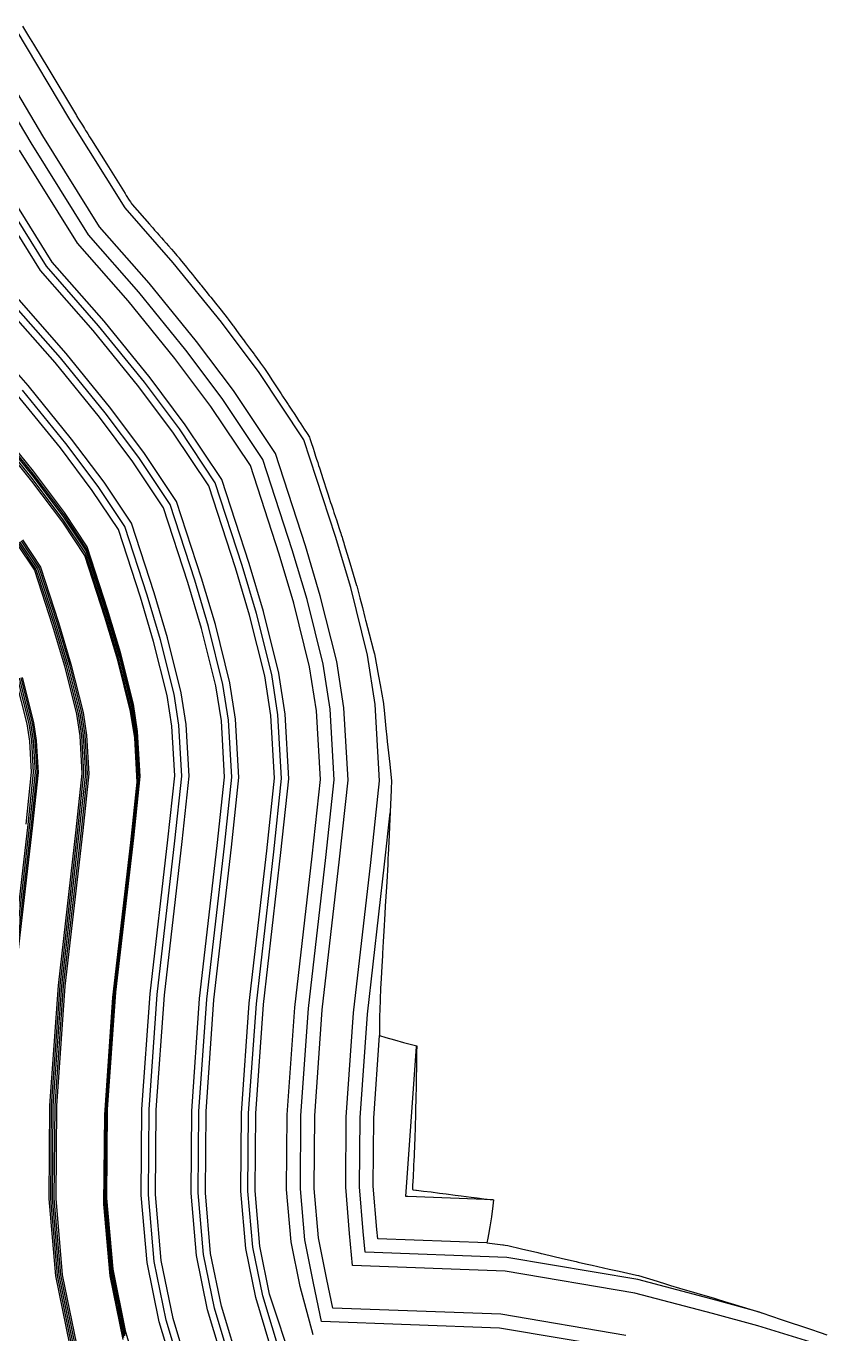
# Model space of a CAD drawing. Extents: x 310187 to 312228, y 6607198 to 6609795.
# Drawn here: x 311870.2 to 312073.7, y 6608687.3 to 6609019.7 of the extents above; entities that cross this region are included whole.
import ezdxf

# ---------------------------------------------------------------- set-up
doc = ezdxf.new("R2010")
doc.units = 0

msp = doc.modelspace()

# ---------------------------------------------------------------- linework, layer by layer
at = {"layer": 'CASTLEHILL', "color": 7}
msp.add_polyline3d([(311869.271, 6609019.739, 422.587), (311870.285, 6609018.06, 422.603), (311870.537, 6609017.64, 422.605), (311870.782, 6609017.232, 422.607), (311872.013, 6609015.198, 422.63), (311872.285, 6609014.743, 422.632), (311875.674, 6609009.109, 422.671), (311882.938, 6608997.035, 422.756), (311883.087, 6608996.798, 422.757), (311883.53, 6608996.088, 422.758), (311883.995, 6608995.344, 422.759), (311884.501, 6608994.533, 422.76), (311884.981, 6608993.766, 422.761), (311885.303, 6608993.25, 422.762), (311885.558, 6608992.841, 422.763), (311885.844, 6608992.384, 422.763), (311886.321, 6608991.617, 422.762), (311886.795, 6608990.858, 422.763), (311890.651, 6608984.694, 422.779), (311894.887, 6608977.92, 422.797), (311895.331, 6608977.209, 422.798), (311895.639, 6608976.716, 422.798), (311896.393, 6608975.517, 422.807), (311896.681, 6608975.055, 422.807), (311896.892, 6608974.717, 422.807), (311897.15, 6608974.423, 422.807), (311901.545, 6608969.382, 422.776), (311902.191, 6608968.637, 422.767), (311902.35, 6608968.454, 422.765), (311902.834, 6608967.895, 422.759), (311903.437, 6608967.214, 422.764), (311903.898, 6608966.692, 422.767), (311904.584, 6608965.9, 422.758), (311905.065, 6608965.354, 422.76), (311905.755, 6608964.56, 422.753), (311906.366, 6608963.866, 422.755), (311907.085, 6608963.039, 422.748), (311907.691, 6608962.351, 422.749), (311908.49, 6608961.432, 422.742), (311909.028, 6608960.82, 422.743), (311909.041, 6608960.805, 422.743), (311909.698, 6608959.989, 422.737), (311910.178, 6608959.4, 422.738), (311910.908, 6608958.493, 422.731), (311911.447, 6608957.831, 422.732), (311911.936, 6608957.223, 422.727), (311912.449, 6608956.593, 422.729), (311912.949, 6608955.971, 422.723), (311913.676, 6608955.066, 422.714), (311914.379, 6608954.19, 422.705), (311914.637, 6608953.872, 422.705), (311914.808, 6608953.662, 422.705), (311915.816, 6608952.404, 422.69), (311916.697, 6608951.304, 422.677), (311917.083, 6608950.827, 422.676), (311918.298, 6608949.309, 422.656), (311919.375, 6608947.961, 422.637), (311919.74, 6608947.51, 422.635), (311921.248, 6608945.621, 422.606), (311921.248, 6608945.62, 422.606), (311921.505, 6608945.276, 422.605), (311922.681, 6608943.68, 422.581), (311922.836, 6608943.472, 422.58), (311924.272, 6608941.524, 422.551), (311925.337, 6608940.08, 422.53), (311925.403, 6608939.991, 422.529), (311925.958, 6608939.238, 422.519), (311926.425, 6608938.605, 422.51), (311926.457, 6608938.562, 422.509), (311926.947, 6608937.898, 422.5), (311928.107, 6608936.322, 422.476), (311928.193, 6608936.205, 422.474), (311929.562, 6608934.347, 422.446), (311929.733, 6608934.116, 422.443), (311930.783, 6608932.691, 422.421), (311931.407, 6608931.739, 422.408), (311931.746, 6608931.223, 422.402), (311932.822, 6608929.581, 422.38), (311933.144, 6608929.09, 422.374), (311934.468, 6608927.068, 422.345), (311934.991, 6608926.271, 422.336), (311935.37, 6608925.693, 422.328), (311936.288, 6608924.29, 422.308), (311936.763, 6608923.568, 422.299), (311936.87, 6608923.402, 422.297), (311937.704, 6608922.127, 422.277), (311938.272, 6608921.263, 422.268), (311938.846, 6608920.384, 422.252), (311939.413, 6608919.523, 422.245), (311939.997, 6608918.625, 422.228), (311940.85, 6608917.333, 422.218), (311941.617, 6608916.156, 422.196), (311942.183, 6608915.3, 422.192), (311942.305, 6608914.927, 422.192), (311942.637, 6608913.876, 422.179), (311943.089, 6608912.491, 422.181), (311943.371, 6608911.6, 422.171), (311943.756, 6608910.426, 422.175), (311943.998, 6608909.662, 422.167), (311944.282, 6608908.798, 422.17), (311944.508, 6608908.087, 422.163), (311944.714, 6608907.441, 422.158), (311945.679, 6608904.464, 422.155), (311946.606, 6608901.607, 422.153), (311946.946, 6608900.573, 422.157), (311947.134, 6608900.001, 422.16), (311947.566, 6608898.683, 422.165), (311947.758, 6608898.1, 422.168), (311948.191, 6608896.782, 422.174), (311948.407, 6608896.126, 422.178), (311948.791, 6608894.956, 422.183), (311949.03, 6608894.227, 422.186), (311949.388, 6608893.138, 422.191), (311949.735, 6608892.085, 422.196), (311949.986, 6608891.317, 422.199), (311950.132, 6608890.873, 422.201), (311950.265, 6608890.469, 422.203), (311950.464, 6608889.808, 422.207), (311950.576, 6608889.434, 422.208), (311950.893, 6608888.385, 422.214), (311951.023, 6608887.949, 422.215), (311952.422, 6608883.332, 422.25), (311954.175, 6608877.544, 422.293), (311954.207, 6608877.441, 422.294), (311954.713, 6608875.481, 422.316), (311954.982, 6608874.433, 422.325), (311955.617, 6608871.975, 422.354), (311956.267, 6608869.465, 422.384), (311956.45, 6608868.753, 422.391), (311956.51, 6608868.522, 422.394), (311957.357, 6608865.257, 422.436), (311958.461, 6608861.027, 422.5), (311958.527, 6608860.764, 422.5), (311958.54, 6608860.713, 422.5), (311958.676, 6608860.22, 422.519), (311959.707, 6608854.556, 422.731), (311960.112, 6608852.331, 422.815), (311960.984, 6608847.546, 422.994), (311960.996, 6608847.395, 423), (311961.149, 6608845.869, 423.093), (311961.608, 6608841.228, 423.368), (311961.829, 6608838.993, 423.5), (311961.945, 6608837.926, 423.579), (311962.572, 6608832.148, 424), (311963.061, 6608827.813, 424.343), (311962.968, 6608825.975, 424.49), (311962.961, 6608825.846, 424.5), (311962.951, 6608825.622, 424.519), (311962.677, 6608819.91, 425), (311962.512, 6608816.375, 425.303), (311962.405, 6608814.079, 425.5), (311962.17, 6608809.077, 425.928), (311962.131, 6608808.241, 426), (311962.082, 6608807.215, 426.086), (311962.056, 6608806.671, 426.132), (311961.81, 6608802.272, 426.5), (311961.733, 6608800.93, 426.609), (311961.453, 6608796.093, 427), (311961.335, 6608794.11, 427.156), (311961.075, 6608789.728, 427.5), (311960.921, 6608787.114, 427.708), (311960.741, 6608784.04, 427.953), (311960.707, 6608783.457, 428), (311960.564, 6608780.78, 428.233), (311960.393, 6608777.651, 428.5), (311960.274, 6608775.095, 428.747), (311960.144, 6608772.415, 429), (311960.029, 6608769.55, 429.304), (311959.978, 6608768.334, 429.43), (311959.979, 6608767.649, 429.5), (311960.005, 6608764.49, 429.855), (311960.013, 6608763.165, 430), (311960.015, 6608763.165, 430), (311961.548, 6608762.706, 430), (311963.78, 6608762.106, 430), (311966.108, 6608761.43, 430), (311968.117, 6608760.914, 430), (311969.435, 6608760.553, 430), (311969.413, 6608758.882, 430.165), (311969.351, 6608755.26, 430.5), (311969.348, 6608754.996, 430.527), (311969.344, 6608754.75, 430.55), (311969.318, 6608752.806, 430.741), (311969.271, 6608750.561, 430.935), (311969.265, 6608750.246, 430.964), (311969.255, 6608749.804, 431), (311969.222, 6608747.789, 431.188), (311969.184, 6608746.216, 431.315), (311969.163, 6608745.28, 431.393), (311969.126, 6608743.883, 431.5), (311969.105, 6608742.9, 431.584), (311969.099, 6608742.631, 431.607), (311969.091, 6608742.312, 431.632), (311969.051, 6608740.773, 431.753), (311969.03, 6608740.065, 431.802), (311969.016, 6608739.546, 431.842), (311968.95, 6608737.529, 431.977), (311968.949, 6608737.471, 431.981), (311968.947, 6608737.426, 431.983), (311968.937, 6608737.15, 432), (311968.872, 6608735.2, 432.127), (311968.854, 6608734.715, 432.157), (311968.808, 6608733.454, 432.232), (311968.764, 6608732.366, 432.29), (311968.733, 6608731.611, 432.329), (311968.661, 6608730.018, 432.403), (311968.646, 6608729.683, 432.419), (311968.634, 6608729.434, 432.428), (311968.542, 6608727.582, 432.5), (311968.528, 6608727.29, 432.511), (311968.525, 6608727.228, 432.514), (311968.406, 6608725.053, 432.579), (311968.386, 6608724.686, 432.589), (311968.345, 6608723.999, 432.604), (311968.574, 6608723.97, 432.575), (311969.173, 6608723.895, 432.5), (311969.347, 6608723.873, 432.478), (311971.173, 6608723.644, 432.247), (311973.068, 6608723.4, 432), (311975.226, 6608723.126, 431.723), (311976.896, 6608722.908, 431.5), (311979.21, 6608722.614, 431.204), (311980.756, 6608722.414, 431), (311983.235, 6608722.107, 430.694), (311984.764, 6608721.915, 430.5), (311986.517, 6608721.702, 430.29), (311988.987, 6608721.408, 430), (311988.816, 6608719.9, 430), (311988.418, 6608717.118, 430), (311988.006, 6608714.536, 430), (311987.656, 6608712.613, 430), (311987.489, 6608711.7, 430), (311987.242, 6608710.465, 430), (311991.325, 6608709.977, 429.521), (311991.505, 6608709.956, 429.5), (311991.904, 6608709.912, 429.458), (311992.625, 6608709.831, 429.38), (311996.066, 6608708.978, 429), (312000.216, 6608707.981, 428.585), (312001.058, 6608707.778, 428.5), (312001.565, 6608707.659, 428.453), (312006.506, 6608706.501, 428), (312009.931, 6608705.712, 427.705), (312010.431, 6608705.596, 427.662), (312012.302, 6608705.165, 427.5), (312014.013, 6608704.775, 427.359), (312018.382, 6608703.781, 427), (312020.843, 6608703.24, 426.824), (312025.288, 6608702.257, 426.5), (312025.829, 6608702.144, 426.469), (312030.576, 6608700.697, 426.195), (312032.921, 6608699.982, 426.059), (312033.944, 6608699.67, 426), (312036.253, 6608698.989, 425.897), (312044.997, 6608696.402, 425.5), (312045.568, 6608696.235, 425.476), (312047.672, 6608695.591, 425.388), (312050.164, 6608694.828, 425.284), (312056.899, 6608692.765, 425), (312057.087, 6608692.708, 424.993), (312057.115, 6608692.699, 424.991), (312062.065, 6608691.029, 424.795), (312069.485, 6608688.526, 424.5), (312071.994, 6608687.688, 424.412), (312073.657, 6608687.133, 424.353)], dxfattribs=at)
at = {"layer": 'CASTLEHILL', "color": 4}
for points in [[(312072.615, 6608684.264, 420), (312056.108, 6608689.352, 420), (312044.571, 6608692.532, 420), (312024.873, 6608697.711, 420), (311991.952, 6608703.283, 420), (311953.096, 6608704.726, 420), (311952.397, 6608712.879, 420), (311951.391, 6608724.614, 420), (311951.526, 6608742.426, 420), (311953.402, 6608768.944, 420), (311957.789, 6608807.144, 420), (311960.011, 6608827.889, 420), (311958.896, 6608847.324, 420), (311956.946, 6608859.87, 420), (311952.657, 6608877.017, 420), (311948.792, 6608890.01, 420), (311940.789, 6608914.625, 420), (311929.398, 6608931.712, 420), (311919.809, 6608944.498, 420), (311907.573, 6608959.566, 420), (311895.309, 6608973.541, 420), (311881.291, 6608996.031, 420), (311867.656, 6609018.911, 420)], [(311943.123, 6608687.082, 410), (311939.824, 6608699.403, 410), (311937.523, 6608710.739, 410), (311936.384, 6608724.029, 410), (311936.528, 6608743.013, 410), (311938.46, 6608770.329, 410), (311942.878, 6608808.799, 410), (311944.963, 6608828.261, 410), (311943.96, 6608845.738, 410), (311942.226, 6608856.891, 410), (311938.183, 6608873.056, 410), (311934.466, 6608885.552, 410), (311927.161, 6608908.022, 410), (311917.147, 6608923.043, 410), (311907.98, 6608935.266, 410), (311896.108, 6608949.886, 410), (311883.226, 6608964.567, 410), (311868.48, 6608988.222, 410)], [(311933.337, 6608680.632, 400), (311928.525, 6608696.556, 400), (311925.983, 6608709.079, 400), (311924.74, 6608723.576, 400), (311924.892, 6608743.468, 400), (311926.867, 6608771.405, 400), (311931.309, 6608810.083, 400), (311933.288, 6608828.549, 400), (311932.372, 6608844.508, 400), (311930.806, 6608854.58, 400), (311926.954, 6608869.983, 400), (311923.352, 6608882.092, 400), (311916.587, 6608902.899, 400), (311907.641, 6608916.318, 400), (311898.803, 6608928.102, 400), (311887.213, 6608942.376, 400), (311873.85, 6608957.603, 400), (311858.541, 6608982.164, 400)], [(311921.356, 6608676.587, 390), (311916.255, 6608693.464, 390), (311913.452, 6608707.276, 390), (311912.096, 6608723.083, 390), (311912.255, 6608743.963, 390), (311914.279, 6608772.572, 390), (311918.747, 6608811.477, 390), (311920.609, 6608828.863, 390), (311919.788, 6608843.172, 390), (311918.405, 6608852.071, 390), (311914.759, 6608866.646, 390), (311911.282, 6608878.336, 390), (311905.105, 6608897.336, 390), (311897.319, 6608909.015, 390), (311888.837, 6608920.324, 390), (311877.553, 6608934.221, 390), (311863.669, 6608950.042, 390)], [(311909.374, 6608672.542, 380), (311903.985, 6608690.372, 380), (311900.92, 6608705.473, 380), (311899.452, 6608722.59, 380), (311899.619, 6608744.457, 380), (311901.69, 6608773.739, 380), (311906.184, 6608812.872, 380), (311907.931, 6608829.176, 380), (311907.204, 6608841.836, 380), (311906.003, 6608849.562, 380), (311902.565, 6608863.309, 380), (311899.212, 6608874.579, 380), (311893.623, 6608891.773, 380), (311886.997, 6608901.712, 380), (311878.872, 6608912.545, 380), (311867.893, 6608926.066, 380)], [(311894.819, 6608685.885, 360), (311891.531, 6608702.083, 360), (311889.968, 6608720.314, 360), (311890.141, 6608743.021, 360), (311892.252, 6608772.875, 360), (311896.768, 6608812.201, 360), (311898.416, 6608827.586, 360), (311897.771, 6608838.843, 360), (311896.725, 6608845.571, 360), (311893.462, 6608858.614, 360), (311890.216, 6608869.528, 360), (311885.126, 6608885.185, 360), (311879.487, 6608893.644, 360), (311871.665, 6608904.073, 360), (311860.946, 6608917.273, 360)], [(311867.806, 6608888.134, 340), (311872.275, 6608881.43, 340), (311876.773, 6608867.595, 340), (311879.893, 6608857.105, 340), (311882.947, 6608844.896, 340), (311883.809, 6608839.353, 340), (311884.359, 6608829.758, 340), (311882.828, 6608815.464, 340), (311878.285, 6608775.91, 340), (311876.126, 6608745.377, 340), (311875.945, 6608721.673, 340), (311877.622, 6608702.121, 340), (311881.173, 6608684.623, 340)], [(311870.156, 6608816.87, 320), (311871.57, 6608830.074, 320), (311871.115, 6608838.005, 320), (311870.437, 6608842.365, 320), (311867.593, 6608853.739, 320)], [(311988.864, 6608721.412, 430), (311967.164, 6608722.218, 430), (311966.652, 6608722.237, 430), (311969.423, 6608760.385, 430)]]:
    msp.add_polyline3d(points, dxfattribs=at)
at = {"layer": 'CASTLEHILL', "color": 23}
for points in [[(312021.814, 6608683.522, 415), (311990.467, 6608688.827, 415), (311945.203, 6608690.508, 415), (311943.223, 6608700.26, 415), (311940.994, 6608711.238, 415), (311939.886, 6608724.166, 415), (311940.028, 6608742.876, 415), (311941.947, 6608770.006, 415), (311946.358, 6608808.413, 415), (311948.475, 6608828.174, 415), (311947.446, 6608846.108, 415), (311945.662, 6608857.586, 415), (311941.561, 6608873.98, 415), (311937.81, 6608886.592, 415), (311930.341, 6608909.563, 415), (311920.006, 6608925.066, 415), (311910.741, 6608937.42, 415), (311898.784, 6608952.145, 415), (311886.045, 6608966.661, 415), (311871.47, 6608990.044, 415), (311857.4, 6609013.655, 415)], [(311935.063, 6608681.214, 405), (311930.292, 6608697.001, 405), (311927.788, 6608709.338, 405), (311926.561, 6608723.647, 405), (311926.711, 6608743.397, 405), (311928.68, 6608771.236, 405), (311933.118, 6608809.882, 405), (311935.113, 6608828.504, 405), (311934.184, 6608844.7, 405), (311932.592, 6608854.942, 405), (311928.71, 6608870.463, 405), (311925.089, 6608882.633, 405), (311918.24, 6608903.7, 405), (311909.128, 6608917.37, 405), (311900.238, 6608929.222, 405), (311888.603, 6608943.55, 405), (311875.316, 6608958.692, 405), (311860.095, 6608983.111, 405)], [(311923.081, 6608677.169, 395), (311918.022, 6608693.909, 395), (311915.256, 6608707.535, 395), (311913.917, 6608723.154, 395), (311914.075, 6608743.892, 395), (311916.091, 6608772.404, 395), (311920.555, 6608811.277, 395), (311922.434, 6608828.817, 395), (311921.6, 6608843.364, 395), (311920.19, 6608852.432, 395), (311916.515, 6608867.127, 395), (311913.02, 6608878.877, 395), (311906.758, 6608898.137, 395), (311898.805, 6608910.066, 395), (311890.272, 6608921.444, 395), (311878.944, 6608935.395, 395), (311865.135, 6608951.13, 395)], [(311911.099, 6608673.124, 385), (311905.752, 6608690.817, 385), (311902.725, 6608705.732, 385), (311901.273, 6608722.661, 385), (311901.438, 6608744.386, 385), (311903.502, 6608773.571, 385), (311907.993, 6608812.671, 385), (311909.756, 6608829.131, 385), (311909.016, 6608842.029, 385), (311907.789, 6608849.923, 385), (311904.321, 6608863.79, 385), (311900.95, 6608875.12, 385), (311895.276, 6608892.574, 385), (311888.483, 6608902.763, 385), (311880.307, 6608913.665, 385), (311869.284, 6608927.24, 385)], [(311894.976, 6608686.383, 365), (311891.697, 6608702.536, 365), (311890.138, 6608720.722, 365), (311890.311, 6608743.395, 365), (311892.42, 6608773.226, 365), (311896.935, 6608812.543, 365), (311898.588, 6608827.965, 365), (311897.938, 6608839.28, 365), (311896.886, 6608846.048, 365), (311893.617, 6608859.12, 365), (311890.366, 6608870.048, 365), (311885.255, 6608885.768, 365), (311879.576, 6608894.287, 365), (311871.742, 6608904.733, 365), (311861.013, 6608917.946, 365)], [(311861.102, 6608918.578, 370), (311871.841, 6608905.352, 370), (311879.688, 6608894.89, 370), (311885.407, 6608886.311, 370), (311890.538, 6608870.529, 370), (311893.793, 6608859.586, 370), (311897.07, 6608846.485, 370), (311898.128, 6608839.677, 370), (311898.781, 6608828.305, 370), (311897.125, 6608812.845, 370), (311892.61, 6608773.535, 370), (311890.502, 6608743.728, 370), (311890.33, 6608721.089, 370), (311891.885, 6608702.948, 370), (311895.155, 6608686.84, 370)], [(311895.338, 6608687.3, 375), (311892.078, 6608703.364, 375), (311890.526, 6608721.459, 375), (311890.698, 6608744.064, 375), (311892.805, 6608773.848, 375), (311897.318, 6608813.15, 375), (311898.978, 6608828.647, 375), (311898.322, 6608840.076, 375), (311897.258, 6608846.926, 375), (311893.974, 6608860.055, 375), (311890.714, 6608871.012, 375), (311885.563, 6608886.857, 375), (311879.804, 6608895.496, 375), (311871.945, 6608905.975, 375), (311861.194, 6608919.214, 375)], [(311868.163, 6608888.387, 345), (311872.672, 6608881.623, 345), (311877.19, 6608867.725, 345), (311880.315, 6608857.22, 345), (311883.376, 6608844.983, 345), (311884.244, 6608839.399, 345), (311884.798, 6608829.748, 345), (311883.262, 6608815.416, 345), (311878.721, 6608775.869, 345), (311876.563, 6608745.36, 345), (311876.383, 6608721.69, 345), (311878.056, 6608702.183, 345), (311881.598, 6608684.73, 345)], [(311868.52, 6608888.639, 350), (311873.07, 6608881.815, 350), (311877.608, 6608867.855, 350), (311880.737, 6608857.336, 350), (311883.805, 6608845.07, 350), (311884.68, 6608839.445, 350), (311885.237, 6608829.737, 350), (311883.697, 6608815.367, 350), (311879.157, 6608775.829, 350), (311877.001, 6608745.342, 350), (311876.82, 6608721.708, 350), (311878.489, 6608702.245, 350), (311882.023, 6608684.837, 350)], [(311868.878, 6608888.892, 355), (311873.467, 6608882.008, 355), (311878.026, 6608867.985, 355), (311881.159, 6608857.451, 355), (311884.234, 6608845.157, 355), (311885.115, 6608839.491, 355), (311885.675, 6608829.726, 355), (311884.132, 6608815.319, 355), (311879.592, 6608775.789, 355), (311877.438, 6608745.325, 355), (311877.258, 6608721.725, 355), (311878.923, 6608702.308, 355), (311882.447, 6608684.944, 355)], [(311868.015, 6608853.854, 325), (311870.867, 6608842.452, 325), (311871.551, 6608838.051, 325), (311872.009, 6608830.064, 325), (311870.59, 6608816.822, 325), (311866.023, 6608777.047, 325)], [(311868.437, 6608853.97, 330), (311871.296, 6608842.539, 330), (311871.986, 6608838.098, 330), (311872.448, 6608830.053, 330), (311871.025, 6608816.774, 330), (311866.458, 6608777.007, 330)], [(311868.859, 6608854.085, 335), (311871.725, 6608842.626, 335), (311872.422, 6608838.144, 335), (311872.886, 6608830.042, 335), (311871.46, 6608816.726, 335), (311866.894, 6608776.966, 335)], [(312056.55, 6608692.862, 425), (312045.481, 6608695.913, 425), (312025.612, 6608701.137, 425), (311992.311, 6608706.773, 425), (311956.32, 6608708.11, 425), (311955.868, 6608713.378, 425), (311954.893, 6608724.751, 425), (311955.026, 6608742.289, 425), (311956.889, 6608768.62, 425), (311961.268, 6608806.758, 425), (311962.659, 6608819.74, 425)]]:
    msp.add_polyline3d(points, dxfattribs=at)
at = {"layer": 'CASTLEHILL', "color": 3}
for points in [[(312022.553, 6608686.947, 420), (311990.826, 6608692.317, 420), (311948.085, 6608693.905, 420), (311946.621, 6608701.116, 420), (311944.465, 6608711.738, 420), (311943.388, 6608724.302, 420), (311943.528, 6608742.739, 420), (311945.434, 6608769.683, 420), (311949.837, 6608808.027, 420), (311951.986, 6608828.087, 420), (311950.931, 6608846.478, 420), (311949.097, 6608858.281, 420), (311944.939, 6608874.905, 420), (311941.153, 6608887.633, 420), (311933.522, 6608911.104, 420), (311922.865, 6608927.089, 420), (311913.501, 6608939.575, 420), (311901.46, 6608954.404, 420), (311888.865, 6608968.756, 420), (311874.459, 6608991.867, 420), (311860.522, 6609015.255, 420)], [(311938.041, 6608679.265, 410), (311932.058, 6608697.446, 410), (311929.592, 6608709.598, 410), (311928.381, 6608723.717, 410), (311928.53, 6608743.326, 410), (311930.492, 6608771.068, 410), (311934.927, 6608809.682, 410), (311936.938, 6608828.459, 410), (311935.996, 6608844.893, 410), (311934.377, 6608855.303, 410), (311930.465, 6608870.944, 410), (311926.827, 6608883.174, 410), (311919.894, 6608904.501, 410), (311910.614, 6608918.421, 410), (311901.673, 6608930.342, 410), (311889.994, 6608944.725, 410), (311876.782, 6608959.781, 410), (311861.649, 6608984.058, 410)], [(311924.806, 6608677.752, 400), (311919.788, 6608694.354, 400), (311917.06, 6608707.795, 400), (311915.737, 6608723.225, 400), (311915.894, 6608743.821, 400), (311917.904, 6608772.236, 400), (311922.364, 6608811.076, 400), (311924.26, 6608828.772, 400), (311923.412, 6608843.557, 400), (311921.976, 6608852.794, 400), (311918.271, 6608867.607, 400), (311914.758, 6608879.418, 400), (311908.411, 6608898.938, 400), (311900.291, 6608911.118, 400), (311891.707, 6608922.564, 400), (311880.334, 6608936.569, 400), (311866.601, 6608952.219, 400)], [(311912.824, 6608673.706, 390), (311907.519, 6608691.262, 390), (311904.529, 6608705.992, 390), (311903.093, 6608722.732, 390), (311903.258, 6608744.315, 390), (311905.315, 6608773.403, 390), (311909.801, 6608812.47, 390), (311911.581, 6608829.086, 390), (311910.828, 6608842.221, 390), (311909.574, 6608850.284, 390), (311906.076, 6608864.27, 390), (311902.688, 6608875.661, 390), (311896.929, 6608893.375, 390), (311889.969, 6608903.815, 390), (311881.741, 6608914.785, 390), (311870.675, 6608928.414, 390), (311856.42, 6608944.657, 390)], [(311901.116, 6608669.254, 380), (311895.523, 6608687.762, 380), (311892.272, 6608703.781, 380), (311890.724, 6608721.831, 380), (311890.896, 6608744.402, 380), (311893.001, 6608774.163, 380), (311897.513, 6608813.457, 380), (311899.177, 6608828.991, 380), (311898.518, 6608840.477, 380), (311897.447, 6608847.367, 380), (311894.156, 6608860.525, 380), (311890.893, 6608871.497, 380), (311885.721, 6608887.404, 380), (311879.921, 6608896.104, 380), (311872.05, 6608906.599, 380), (311861.289, 6608919.851, 380)], [(311869.235, 6608889.145, 360), (311873.864, 6608882.2, 360), (311878.444, 6608868.115, 360), (311881.581, 6608857.567, 360), (311884.664, 6608845.244, 360), (311885.551, 6608839.538, 360), (311886.114, 6608829.715, 360), (311884.567, 6608815.271, 360), (311880.028, 6608775.748, 360), (311877.875, 6608745.308, 360), (311877.696, 6608721.742, 360), (311879.357, 6608702.37, 360), (311882.872, 6608685.051, 360)], [(311867.33, 6608776.926, 340), (311871.895, 6608816.677, 340), (311873.325, 6608830.031, 340), (311872.857, 6608838.19, 340), (311872.154, 6608842.713, 340), (311869.281, 6608854.201, 340)], [(311987.232, 6608710.465, 430), (311959.543, 6608711.494, 430), (311959.339, 6608713.878, 430), (311958.395, 6608724.887, 430), (311958.527, 6608742.152, 430), (311960.012, 6608763.155, 430)]]:
    msp.add_polyline3d(points, dxfattribs=at)

doc.saveas('drawing.dxf')
